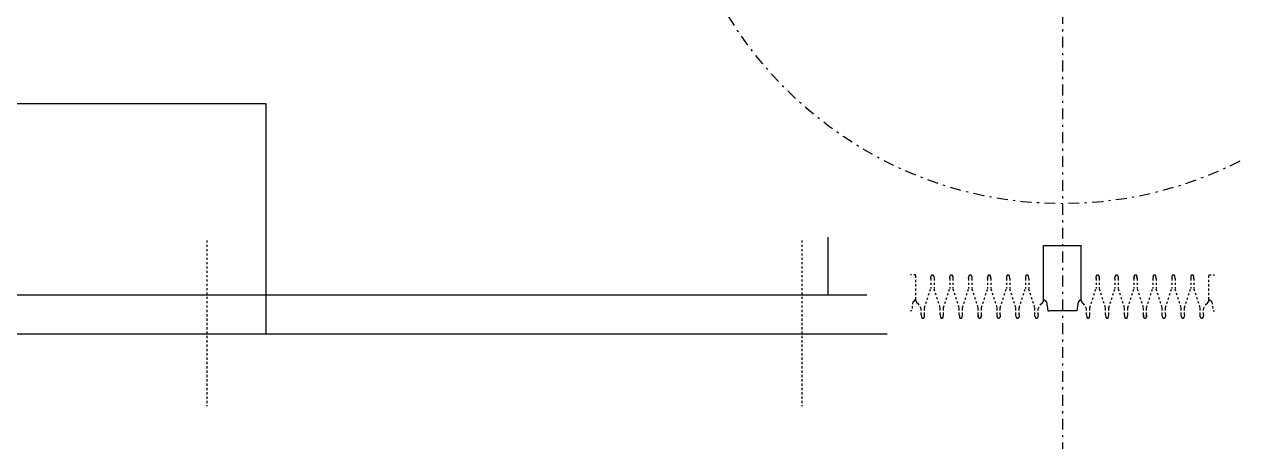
# Model space of a CAD drawing. Header units: millimetres. Extents: x 4061 to 4749, y 69169 to 69366.
# Drawn here: x 4352.6 to 4408.4, y 69168.5 to 69188.1 of the extents above; entities that cross this region are included whole.
import ezdxf

# ---------------------------------------------------------------- set-up
doc = ezdxf.new("R2010")
doc.units = ezdxf.units.MM
doc.header["$LTSCALE"] = 0.1
doc.linetypes.add('DASHDOT', pattern=[1, 0.5, -0.25, 0, -0.25])
doc.layers.get('0').update_dxf_attribs({"color": 6})
doc.layers.add('AXE', color=1, linetype='DASHDOT')
doc.layers.add('Subtire', color=4, linetype='Continuous')

msp = doc.modelspace()

# ---------------------------------------------------------------- linework, layer by layer
msp.add_lwpolyline([(4342.741, 69173.817), (4363.741, 69173.817), (4363.741, 69184.417), (4342.741, 69184.417)], close=True)
at = {"layer": 'AXE', "ltscale": 10}
msp.add_line((4400.401, 69227.108), (4400.401, 69168.526), dxfattribs=at)
at = {"layer": 'AXE'}
for p, q in [((4361.001, 69178.127), (4361.001, 69170.487)), ((4388.401, 69178.127), (4388.401, 69170.487)), ((4393.654, 69176.532), (4393.401, 69176.532)), ((4393.654, 69175.404), (4393.654, 69176.532)), ((4407.148, 69175.404), (4407.148, 69176.532)), ((4407.148, 69176.532), (4407.401, 69176.532)), ((4394.342, 69176.375), (4394.35, 69176.468)), ((4394.342, 69176.375), (4394.342, 69175.909)), ((4394.484, 69176.468), (4394.492, 69176.375)), ((4394.492, 69176.375), (4394.492, 69175.909)), ((4395.213, 69176.375), (4395.221, 69176.468)), ((4395.213, 69176.375), (4395.213, 69175.909)), ((4395.356, 69176.468), (4395.364, 69176.375)), ((4395.364, 69176.375), (4395.364, 69175.909)), ((4396.085, 69176.375), (4396.093, 69176.468)), ((4396.085, 69176.375), (4396.085, 69175.909)), ((4396.227, 69176.468), (4396.235, 69176.375)), ((4396.235, 69176.375), (4396.235, 69175.909)), ((4396.957, 69176.375), (4396.965, 69176.468)), ((4396.965, 69176.468), (4396.957, 69176.375)), ((4396.957, 69176.375), (4396.957, 69175.909)), ((4397.099, 69176.468), (4397.107, 69176.375)), ((4397.107, 69176.375), (4397.099, 69176.468)), ((4397.107, 69176.375), (4397.107, 69175.909)), ((4397.836, 69176.468), (4397.828, 69176.375)), ((4397.828, 69176.375), (4397.828, 69175.909)), ((4397.978, 69176.375), (4397.97, 69176.468)), ((4397.978, 69176.375), (4397.97, 69176.468)), ((4397.978, 69176.375), (4397.978, 69175.909)), ((4398.708, 69176.468), (4398.7, 69176.375)), ((4398.708, 69176.468), (4398.7, 69176.375)), ((4398.7, 69176.375), (4398.7, 69175.909)), ((4398.85, 69176.375), (4398.842, 69176.468)), ((4398.85, 69176.375), (4398.842, 69176.468)), ((4398.85, 69176.375), (4398.85, 69175.909)), ((4401.952, 69176.375), (4401.96, 69176.468)), ((4401.952, 69176.375), (4401.96, 69176.468)), ((4401.952, 69176.375), (4401.952, 69175.909)), ((4402.094, 69176.468), (4402.102, 69176.375)), ((4402.094, 69176.468), (4402.102, 69176.375)), ((4402.102, 69176.375), (4402.102, 69175.909)), ((4402.823, 69176.375), (4402.831, 69176.468)), ((4402.823, 69176.375), (4402.831, 69176.468)), ((4402.823, 69176.375), (4402.823, 69175.909)), ((4402.966, 69176.468), (4402.974, 69176.375)), ((4402.974, 69176.375), (4402.974, 69175.909)), ((4403.703, 69176.468), (4403.695, 69176.375)), ((4403.695, 69176.375), (4403.703, 69176.468)), ((4403.695, 69176.375), (4403.695, 69175.909)), ((4403.845, 69176.375), (4403.837, 69176.468)), ((4403.837, 69176.468), (4403.845, 69176.375)), ((4403.845, 69176.375), (4403.845, 69175.909)), ((4404.575, 69176.468), (4404.567, 69176.375)), ((4404.567, 69176.375), (4404.567, 69175.909)), ((4404.717, 69176.375), (4404.709, 69176.468)), ((4404.717, 69176.375), (4404.717, 69175.909)), ((4405.446, 69176.468), (4405.438, 69176.375)), ((4405.438, 69176.375), (4405.438, 69175.909)), ((4405.588, 69176.375), (4405.58, 69176.468)), ((4405.588, 69176.375), (4405.588, 69175.909)), ((4406.318, 69176.468), (4406.31, 69176.375)), ((4406.31, 69176.375), (4406.31, 69175.909)), ((4406.46, 69176.375), (4406.452, 69176.468)), ((4406.46, 69176.375), (4406.46, 69175.909)), ((4393.654, 69175.404), (4393.589, 69175.357)), ((4393.654, 69175.362), (4393.654, 69175.404)), ((4394.056, 69175.025), (4394.342, 69175.909)), ((4394.778, 69175.025), (4394.492, 69175.909)), ((4394.928, 69175.025), (4395.213, 69175.909)), ((4395.649, 69175.025), (4395.364, 69175.909)), ((4395.799, 69175.025), (4396.085, 69175.909)), ((4396.521, 69175.025), (4396.235, 69175.909)), ((4396.671, 69175.025), (4396.957, 69175.909)), ((4397.392, 69175.025), (4397.107, 69175.909)), ((4397.543, 69175.025), (4397.828, 69175.909)), ((4397.543, 69175.025), (4397.828, 69175.909)), ((4398.264, 69175.025), (4397.978, 69175.909)), ((4398.264, 69175.025), (4397.978, 69175.909)), ((4398.414, 69175.025), (4398.7, 69175.909)), ((4399.136, 69175.025), (4398.85, 69175.909)), ((4399.538, 69175.362), (4399.538, 69175.404)), ((4399.538, 69175.362), (4399.538, 69175.404)), ((4401.264, 69175.362), (4401.264, 69175.404)), ((4401.264, 69175.362), (4401.264, 69175.404)), ((4401.666, 69175.025), (4401.952, 69175.909)), ((4402.388, 69175.025), (4402.102, 69175.909)), ((4402.538, 69175.025), (4402.823, 69175.909)), ((4402.538, 69175.025), (4402.823, 69175.909)), ((4403.259, 69175.025), (4402.974, 69175.909)), ((4403.259, 69175.025), (4402.974, 69175.909)), ((4403.409, 69175.025), (4403.695, 69175.909)), ((4404.131, 69175.025), (4403.845, 69175.909)), ((4404.281, 69175.025), (4404.567, 69175.909)), ((4405.002, 69175.025), (4404.717, 69175.909)), ((4405.153, 69175.025), (4405.438, 69175.909)), ((4405.874, 69175.025), (4405.588, 69175.909)), ((4406.024, 69175.025), (4406.31, 69175.909)), ((4406.746, 69175.025), (4406.46, 69175.909)), ((4407.148, 69175.362), (4407.148, 69175.404)), ((4407.148, 69175.404), (4407.212, 69175.357)), ((4393.46, 69174.876), (4393.401, 69174.885)), ((4393.521, 69175.292), (4393.46, 69174.876)), ((4393.541, 69175.289), (4393.521, 69175.292)), ((4393.585, 69175.352), (4393.541, 69175.289)), ((4393.707, 69175.279), (4393.686, 69175.296)), ((4393.707, 69175.249), (4393.707, 69175.279)), ((4393.778, 69175.194), (4393.707, 69175.249)), ((4393.906, 69174.975), (4393.782, 69175.19)), ((4393.906, 69174.698), (4393.906, 69174.975)), ((4394.056, 69174.698), (4394.056, 69175.025)), ((4394.778, 69174.698), (4394.778, 69175.025)), ((4394.928, 69174.698), (4394.928, 69175.025)), ((4395.649, 69174.698), (4395.649, 69175.025)), ((4395.799, 69174.698), (4395.799, 69175.025)), ((4396.521, 69174.698), (4396.521, 69175.025)), ((4396.521, 69174.698), (4396.521, 69175.025)), ((4396.671, 69174.698), (4396.671, 69175.025)), ((4396.671, 69174.698), (4396.671, 69175.025)), ((4397.392, 69174.698), (4397.392, 69175.025)), ((4397.543, 69174.698), (4397.543, 69175.025)), ((4397.543, 69174.698), (4397.543, 69175.025)), ((4398.264, 69174.698), (4398.264, 69175.025)), ((4398.264, 69174.698), (4398.264, 69175.025)), ((4398.414, 69174.698), (4398.414, 69175.025)), ((4398.414, 69174.698), (4398.414, 69175.025)), ((4399.136, 69174.698), (4399.136, 69175.025)), ((4399.286, 69174.975), (4399.41, 69175.19)), ((4399.286, 69174.975), (4399.41, 69175.19)), ((4399.286, 69174.698), (4399.286, 69174.975)), ((4399.414, 69175.194), (4399.484, 69175.249)), ((4399.414, 69175.194), (4399.484, 69175.249)), ((4399.484, 69175.279), (4399.505, 69175.296)), ((4399.484, 69175.279), (4399.505, 69175.296)), ((4399.484, 69175.249), (4399.484, 69175.279)), ((4399.484, 69175.249), (4399.484, 69175.279)), ((4401.317, 69175.279), (4401.296, 69175.296)), ((4401.317, 69175.279), (4401.296, 69175.296)), ((4401.317, 69175.249), (4401.317, 69175.279)), ((4401.317, 69175.249), (4401.317, 69175.279)), ((4401.388, 69175.194), (4401.317, 69175.249)), ((4401.388, 69175.194), (4401.317, 69175.249)), ((4401.516, 69174.975), (4401.392, 69175.19)), ((4401.516, 69174.975), (4401.392, 69175.19)), ((4401.516, 69174.698), (4401.516, 69174.975)), ((4401.666, 69174.698), (4401.666, 69175.025)), ((4402.388, 69174.698), (4402.388, 69175.025)), ((4402.388, 69174.698), (4402.388, 69175.025)), ((4402.538, 69174.698), (4402.538, 69175.025)), ((4402.538, 69174.698), (4402.538, 69175.025)), ((4403.259, 69174.698), (4403.259, 69175.025)), ((4403.259, 69174.698), (4403.259, 69175.025)), ((4403.409, 69174.698), (4403.409, 69175.025)), ((4404.131, 69174.698), (4404.131, 69175.025)), ((4404.131, 69174.698), (4404.131, 69175.025)), ((4404.281, 69174.698), (4404.281, 69175.025)), ((4404.281, 69174.698), (4404.281, 69175.025)), ((4405.002, 69174.698), (4405.002, 69175.025)), ((4405.153, 69174.698), (4405.153, 69175.025)), ((4405.874, 69174.698), (4405.874, 69175.025)), ((4406.024, 69174.698), (4406.024, 69175.025)), ((4406.746, 69174.698), (4406.746, 69175.025)), ((4406.896, 69174.975), (4407.02, 69175.19)), ((4406.896, 69174.698), (4406.896, 69174.975)), ((4407.024, 69175.194), (4407.094, 69175.249)), ((4407.094, 69175.279), (4407.115, 69175.296)), ((4407.094, 69175.249), (4407.094, 69175.279)), ((4407.217, 69175.352), (4407.261, 69175.289)), ((4407.261, 69175.289), (4407.281, 69175.292)), ((4407.281, 69175.292), (4407.342, 69174.876)), ((4407.342, 69174.876), (4407.401, 69174.885)), ((4393.906, 69174.698), (4393.914, 69174.605)), ((4394.048, 69174.605), (4394.056, 69174.698)), ((4394.778, 69174.698), (4394.786, 69174.605)), ((4394.92, 69174.605), (4394.928, 69174.698)), ((4395.649, 69174.698), (4395.657, 69174.605)), ((4395.791, 69174.605), (4395.799, 69174.698)), ((4396.521, 69174.698), (4396.529, 69174.605)), ((4396.529, 69174.605), (4396.521, 69174.698)), ((4396.663, 69174.605), (4396.671, 69174.698)), ((4396.671, 69174.698), (4396.663, 69174.605)), ((4397.4, 69174.605), (4397.392, 69174.698)), ((4397.543, 69174.698), (4397.535, 69174.605)), ((4397.543, 69174.698), (4397.535, 69174.605)), ((4398.272, 69174.605), (4398.264, 69174.698)), ((4398.272, 69174.605), (4398.264, 69174.698)), ((4398.414, 69174.698), (4398.406, 69174.605)), ((4398.414, 69174.698), (4398.406, 69174.605)), ((4399.144, 69174.605), (4399.136, 69174.698)), ((4399.144, 69174.605), (4399.136, 69174.698)), ((4399.286, 69174.698), (4399.278, 69174.605)), ((4399.286, 69174.698), (4399.278, 69174.605)), ((4401.516, 69174.698), (4401.524, 69174.605)), ((4401.516, 69174.698), (4401.524, 69174.605)), ((4401.658, 69174.605), (4401.666, 69174.698)), ((4401.658, 69174.605), (4401.666, 69174.698)), ((4402.388, 69174.698), (4402.396, 69174.605)), ((4402.388, 69174.698), (4402.396, 69174.605)), ((4402.53, 69174.605), (4402.538, 69174.698)), ((4402.53, 69174.605), (4402.538, 69174.698)), ((4403.259, 69174.698), (4403.267, 69174.605)), ((4403.259, 69174.698), (4403.267, 69174.605)), ((4403.401, 69174.605), (4403.409, 69174.698)), ((4404.139, 69174.605), (4404.131, 69174.698)), ((4404.131, 69174.698), (4404.139, 69174.605)), ((4404.281, 69174.698), (4404.273, 69174.605)), ((4404.273, 69174.605), (4404.281, 69174.698)), ((4405.01, 69174.605), (4405.002, 69174.698)), ((4405.153, 69174.698), (4405.145, 69174.605)), ((4405.882, 69174.605), (4405.874, 69174.698)), ((4406.024, 69174.698), (4406.016, 69174.605)), ((4406.754, 69174.605), (4406.746, 69174.698)), ((4406.896, 69174.698), (4406.888, 69174.605))]:
    msp.add_line(p, q, dxfattribs=at)
at = {"layer": 'AXE', "ltscale": 10}
msp.add_circle((4400.401, 69197.817), 18, dxfattribs=at)
at = {"layer": 'AXE'}
for centre, radius, start, end in [((4394.42, 69176.462), 0.07, 92.1406, 175.1123), ((4394.414, 69176.462), 0.07, 4.8877, 87.8594), ((4395.291, 69176.462), 0.07, 92.1406, 175.1123), ((4395.286, 69176.462), 0.07, 4.8877, 87.8594), ((4396.163, 69176.462), 0.07, 92.1406, 175.1123), ((4396.158, 69176.462), 0.07, 4.8877, 87.8594), ((4397.034, 69176.462), 0.07, 92.1406, 175.1123), ((4397.034, 69176.462), 0.07, 92.1406, 175.1123), ((4397.029, 69176.462), 0.07, 4.8877, 87.8594), ((4397.029, 69176.462), 0.07, 4.8877, 87.8594), ((4397.906, 69176.462), 0.07, 92.1406, 175.1123), ((4397.906, 69176.462), 0.07, 92.1406, 175.1123), ((4397.901, 69176.462), 0.07, 4.8877, 87.8594), ((4397.901, 69176.462), 0.07, 4.8877, 87.8594), ((4398.777, 69176.462), 0.07, 92.1406, 175.1123), ((4398.777, 69176.462), 0.07, 92.1406, 175.1123), ((4398.772, 69176.462), 0.07, 4.8877, 87.8594), ((4398.772, 69176.462), 0.07, 4.8877, 87.8594), ((4402.03, 69176.462), 0.07, 92.1406, 175.1123), ((4402.03, 69176.462), 0.07, 92.1406, 175.1123), ((4402.024, 69176.462), 0.07, 4.8877, 87.8594), ((4402.024, 69176.462), 0.07, 4.8877, 87.8594), ((4402.901, 69176.462), 0.07, 92.1406, 175.1123), ((4402.901, 69176.462), 0.07, 92.1406, 175.1123), ((4402.896, 69176.462), 0.07, 4.8877, 87.8594), ((4402.896, 69176.462), 0.07, 4.8877, 87.8594), ((4403.773, 69176.462), 0.07, 92.1406, 175.1123), ((4403.773, 69176.462), 0.07, 92.1406, 175.1123), ((4403.768, 69176.462), 0.07, 4.8877, 87.8594), ((4403.768, 69176.462), 0.07, 4.8877, 87.8594), ((4404.644, 69176.462), 0.07, 92.1406, 175.1123), ((4404.639, 69176.462), 0.07, 4.8877, 87.8594), ((4405.516, 69176.462), 0.07, 92.1406, 175.1123), ((4405.511, 69176.462), 0.07, 4.8877, 87.8594), ((4406.387, 69176.462), 0.07, 92.1406, 175.1123), ((4406.382, 69176.462), 0.07, 4.8877, 87.8594), ((4394.344, 69176.375), 0.002, 175.1123, 184.8877), ((4394.49, 69176.375), 0.002, 355, 4.8877), ((4395.215, 69176.375), 0.002, 175.1123, 184.8877), ((4395.362, 69176.375), 0.002, 355, 4.8877), ((4396.087, 69176.375), 0.002, 175.1123, 184.8877), ((4396.233, 69176.375), 0.002, 355, 4.8877), ((4396.959, 69176.375), 0.002, 175.1123, 184.8877), ((4396.959, 69176.375), 0.002, 175.1123, 185), ((4397.105, 69176.375), 0.002, 355, 4.8877), ((4397.105, 69176.375), 0.002, 355.1123, 4.8877), ((4397.83, 69176.375), 0.002, 175.1123, 185), ((4397.976, 69176.375), 0.002, 355.1123, 4.8877), ((4397.976, 69176.375), 0.002, 355.1123, 4.8877), ((4398.702, 69176.375), 0.002, 175.1123, 185), ((4398.702, 69176.375), 0.002, 175.1123, 185), ((4398.848, 69176.375), 0.002, 355.1123, 4.8877), ((4398.848, 69176.375), 0.002, 355.1123, 4.8877), ((4401.954, 69176.375), 0.002, 175.1123, 184.8877), ((4401.954, 69176.375), 0.002, 175.1123, 184.8877), ((4402.1, 69176.375), 0.002, 355, 4.8877), ((4402.1, 69176.375), 0.002, 355, 4.8877), ((4402.825, 69176.375), 0.002, 175.1123, 184.8877), ((4402.825, 69176.375), 0.002, 175.1123, 184.8877), ((4402.972, 69176.375), 0.002, 355, 4.8877), ((4403.697, 69176.375), 0.002, 175.1123, 185), ((4403.697, 69176.375), 0.002, 175.1123, 184.8877), ((4403.843, 69176.375), 0.002, 355.1123, 4.8877), ((4403.843, 69176.375), 0.002, 355, 4.8877), ((4404.569, 69176.375), 0.002, 175.1123, 185), ((4404.715, 69176.375), 0.002, 355.1123, 4.8877), ((4405.44, 69176.375), 0.002, 175.1123, 185), ((4405.586, 69176.375), 0.002, 355.1123, 4.8877), ((4406.312, 69176.375), 0.002, 175.1123, 185), ((4406.458, 69176.375), 0.002, 355.1123, 4.8877), ((4393.601, 69175.341), 0.02, 126.3834, 145.1212), ((4393.738, 69175.362), 0.084, 180, 232.2022), ((4393.768, 69175.182), 0.016, 30, 52.2022), ((4399.424, 69175.182), 0.016, 127.7978, 150), ((4399.424, 69175.182), 0.016, 127.7978, 150), ((4399.454, 69175.362), 0.084, 307.7978, 0), ((4399.454, 69175.362), 0.084, 307.7978, 0), ((4401.348, 69175.362), 0.084, 180, 232.2022), ((4401.348, 69175.362), 0.084, 180, 232.2022), ((4401.378, 69175.182), 0.016, 30, 52.2022), ((4401.378, 69175.182), 0.016, 30, 52.2022), ((4407.034, 69175.182), 0.016, 127.7978, 150), ((4407.064, 69175.362), 0.084, 307.7978, 0), ((4407.201, 69175.341), 0.02, 34.8788, 53.6166), ((4393.908, 69174.698), 0.002, 175.1123, 184.8877), ((4393.984, 69174.611), 0.07, 184.8877, 267.8594), ((4393.979, 69174.611), 0.07, 272.1406, 355.1123), ((4394.054, 69174.698), 0.002, 355.1123, 5), ((4394.78, 69174.698), 0.002, 175.1123, 184.8877), ((4394.855, 69174.611), 0.07, 184.8877, 267.8594), ((4394.85, 69174.611), 0.07, 272.1406, 355.1123), ((4394.926, 69174.698), 0.002, 355.1123, 5), ((4395.651, 69174.698), 0.002, 175.1123, 184.8877), ((4395.727, 69174.611), 0.07, 184.8877, 267.8594), ((4395.722, 69174.611), 0.07, 272.1406, 355.1123), ((4395.797, 69174.698), 0.002, 355.1123, 5), ((4396.523, 69174.698), 0.002, 175.1123, 184.8877), ((4396.523, 69174.698), 0.002, 175, 184.8877), ((4396.599, 69174.611), 0.07, 184.8877, 267.8594), ((4396.599, 69174.611), 0.07, 184.8877, 267.8594), ((4396.593, 69174.611), 0.07, 272.1406, 355.1123), ((4396.593, 69174.611), 0.07, 272.1406, 355.1123), ((4396.669, 69174.698), 0.002, 355.1123, 5), ((4396.669, 69174.698), 0.002, 355.1123, 4.8877), ((4397.394, 69174.698), 0.002, 175, 184.8877), ((4397.47, 69174.611), 0.07, 184.8877, 267.8594), ((4397.47, 69174.611), 0.07, 184.8877, 267.8594), ((4397.465, 69174.611), 0.07, 272.1406, 355.1123), ((4397.465, 69174.611), 0.07, 272.1406, 355.1123), ((4397.541, 69174.698), 0.002, 355.1123, 4.8877), ((4397.541, 69174.698), 0.002, 355.1123, 4.8877), ((4398.266, 69174.698), 0.002, 175, 184.8877), ((4398.266, 69174.698), 0.002, 175, 184.8877), ((4398.342, 69174.611), 0.07, 184.8877, 267.8594), ((4398.342, 69174.611), 0.07, 184.8877, 267.8594), ((4398.336, 69174.611), 0.07, 272.1406, 355.1123), ((4398.336, 69174.611), 0.07, 272.1406, 355.1123), ((4398.412, 69174.698), 0.002, 355.1123, 4.8877), ((4398.412, 69174.698), 0.002, 355.1123, 4.8877), ((4399.138, 69174.698), 0.002, 175, 184.8877), ((4399.138, 69174.698), 0.002, 175, 184.8877), ((4399.213, 69174.611), 0.07, 184.8877, 267.8594), ((4399.213, 69174.611), 0.07, 184.8877, 267.8594), ((4399.208, 69174.611), 0.07, 272.1406, 355.1123), ((4399.208, 69174.611), 0.07, 272.1406, 355.1123), ((4399.284, 69174.698), 0.002, 355.1123, 4.8877), ((4399.284, 69174.698), 0.002, 355.1123, 4.8877), ((4401.518, 69174.698), 0.002, 175.1123, 184.8877), ((4401.518, 69174.698), 0.002, 175.1123, 184.8877), ((4401.594, 69174.611), 0.07, 184.8877, 267.8594), ((4401.594, 69174.611), 0.07, 184.8877, 267.8594), ((4401.589, 69174.611), 0.07, 272.1406, 355.1123), ((4401.589, 69174.611), 0.07, 272.1406, 355.1123), ((4401.664, 69174.698), 0.002, 355.1123, 5), ((4401.664, 69174.698), 0.002, 355.1123, 5), ((4402.39, 69174.698), 0.002, 175.1123, 184.8877), ((4402.39, 69174.698), 0.002, 175.1123, 184.8877), ((4402.465, 69174.611), 0.07, 184.8877, 267.8594), ((4402.465, 69174.611), 0.07, 184.8877, 267.8594), ((4402.46, 69174.611), 0.07, 272.1406, 355.1123), ((4402.46, 69174.611), 0.07, 272.1406, 355.1123), ((4402.536, 69174.698), 0.002, 355.1123, 5), ((4402.536, 69174.698), 0.002, 355.1123, 5), ((4403.261, 69174.698), 0.002, 175.1123, 184.8877), ((4403.261, 69174.698), 0.002, 175.1123, 184.8877), ((4403.337, 69174.611), 0.07, 184.8877, 267.8594), ((4403.337, 69174.611), 0.07, 184.8877, 267.8594), ((4403.332, 69174.611), 0.07, 272.1406, 355.1123), ((4403.332, 69174.611), 0.07, 272.1406, 355.1123), ((4403.407, 69174.698), 0.002, 355.1123, 5), ((4404.133, 69174.698), 0.002, 175, 184.8877), ((4404.133, 69174.698), 0.002, 175.1123, 184.8877), ((4404.209, 69174.611), 0.07, 184.8877, 267.8594), ((4404.209, 69174.611), 0.07, 184.8877, 267.8594), ((4404.203, 69174.611), 0.07, 272.1406, 355.1123), ((4404.203, 69174.611), 0.07, 272.1406, 355.1123), ((4404.279, 69174.698), 0.002, 355.1123, 4.8877), ((4404.279, 69174.698), 0.002, 355.1123, 5), ((4405.004, 69174.698), 0.002, 175, 184.8877), ((4405.08, 69174.611), 0.07, 184.8877, 267.8594), ((4405.075, 69174.611), 0.07, 272.1406, 355.1123), ((4405.151, 69174.698), 0.002, 355.1123, 4.8877), ((4405.876, 69174.698), 0.002, 175, 184.8877), ((4405.952, 69174.611), 0.07, 184.8877, 267.8594), ((4405.946, 69174.611), 0.07, 272.1406, 355.1123), ((4406.022, 69174.698), 0.002, 355.1123, 4.8877), ((4406.748, 69174.698), 0.002, 175, 184.8877), ((4406.823, 69174.611), 0.07, 184.8877, 267.8594), ((4406.818, 69174.611), 0.07, 272.1406, 355.1123), ((4406.894, 69174.698), 0.002, 355.1123, 4.8877)]:
    msp.add_arc(centre, radius, start, end, dxfattribs=at)
at = {"layer": 'Subtire'}
for p, q in [((4389.601, 69178.274), (4389.601, 69175.617)), ((4399.538, 69175.404), (4399.538, 69177.896)), ((4399.538, 69177.896), (4401.264, 69177.896)), ((4401.264, 69175.404), (4401.264, 69177.896)), ((4333.601, 69175.617), (4391.401, 69175.617)), ((4399.538, 69175.404), (4399.602, 69175.357)), ((4399.538, 69175.404), (4399.602, 69175.357)), ((4401.264, 69175.404), (4401.199, 69175.357)), ((4401.264, 69175.404), (4401.199, 69175.357)), ((4399.607, 69175.352), (4399.651, 69175.289)), ((4399.607, 69175.352), (4399.651, 69175.289)), ((4399.651, 69175.289), (4399.671, 69175.292)), ((4399.651, 69175.289), (4399.671, 69175.292)), ((4399.671, 69175.292), (4399.732, 69174.876)), ((4399.671, 69175.292), (4399.732, 69174.876)), ((4399.732, 69174.876), (4399.791, 69174.885)), ((4399.732, 69174.876), (4399.791, 69174.885)), ((4399.801, 69174.896), (4401.001, 69174.896)), ((4399.801, 69174.896), (4400.401, 69174.896)), ((4401.07, 69174.876), (4401.011, 69174.885)), ((4401.07, 69174.876), (4401.011, 69174.885)), ((4401.131, 69175.292), (4401.07, 69174.876)), ((4401.131, 69175.292), (4401.07, 69174.876)), ((4401.151, 69175.289), (4401.131, 69175.292)), ((4401.151, 69175.289), (4401.131, 69175.292)), ((4401.195, 69175.352), (4401.151, 69175.289)), ((4401.195, 69175.352), (4401.151, 69175.289)), ((4274.861, 69173.817), (4392.341, 69173.817))]:
    msp.add_line(p, q, dxfattribs=at)
for centre, start, end in [((4399.591, 69175.341), 34.8788, 53.6166), ((4399.591, 69175.341), 34.8788, 53.6166), ((4401.211, 69175.341), 126.3834, 145.1212), ((4401.211, 69175.341), 126.3834, 145.1212)]:
    msp.add_arc(centre, 0.02, start, end, dxfattribs=at)

doc.saveas('drawing.dxf')
